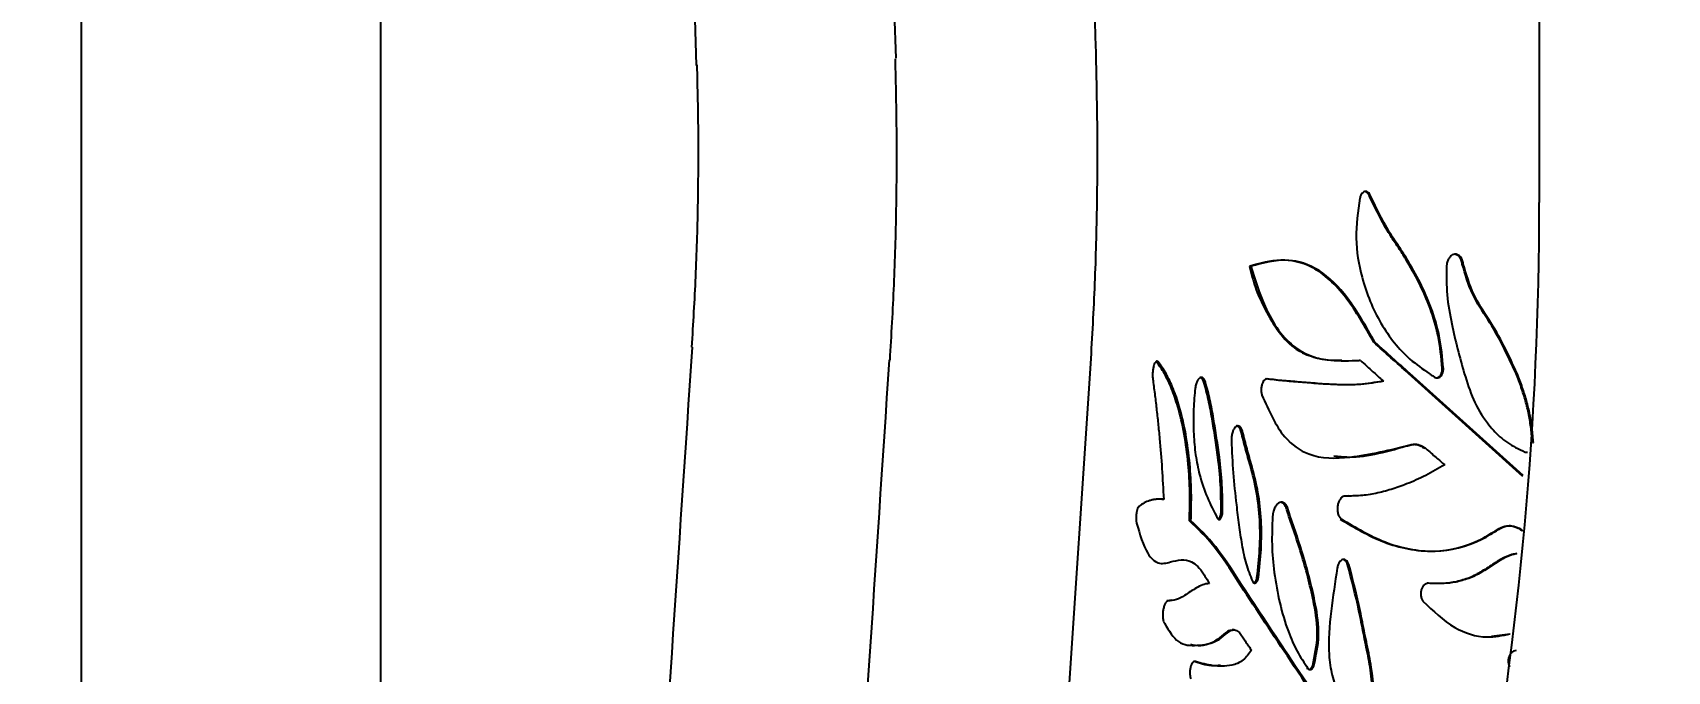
# Model space of a CAD drawing. Header units: millimetres. Extents: x 8 to 832, y 8 to 585.
# Drawn here: x 583.83 to 632.86, y 215.93 to 235.11 of the extents above; entities that cross this region are included whole.
import ezdxf

# ---------------------------------------------------------------- set-up
doc = ezdxf.new("R2010")
doc.units = ezdxf.units.MM
doc.layers.add('DIMENSIONS', color=2, linetype='Continuous')
doc.layers.add('OUTLINE', color=7, linetype='Continuous', lineweight=25)
doc.styles.add('SLDTEXTSTYLE0', font='TXT', dxfattribs={"width": 0.75})
doc.dimstyles.new('SLDDIMSTYLE0', dxfattribs={"dimtxt": 3.5, "dimasz": 2, "dimexe": 0, "dimexo": 0.0625, "dimgap": 0.875, "dimtad": 1, "dimrnd": 1e-09, "dimzin": 12, "dimdsep": 46, "dimtxsty": 'SLDTEXTSTYLE0', "dimsah": 1, "dimcen": 0.09, "dimadec": 0, "dimazin": 3, "dimtfac": 1, "dimtofl": 0, "dimtmove": 0, "dimatfit": 3, "dimfxl": 0, "dimfrac": 2, "dimtolj": 1, "dimtzin": 12, "dimarcsym": 0})

# ---------------------------------------------------------------- blocks, each defined once
blk = doc.blocks.new('_D_14')
at = {"layer": 'DIMENSIONS'}
for p, q in [((583.772, 159.239), (583.772, 68.582)), ((647.272, 133.525), (647.272, 68.582)), ((647.272, 70.582), (583.772, 70.582))]:
    blk.add_line(p, q, dxfattribs=at)
for points in [[(583.772, 70.582), (585.772, 70.082), (585.772, 71.082)], [(647.272, 70.582), (645.272, 71.082), (645.272, 70.082)]]:
    blk.add_solid(points, dxfattribs=at)
at = {"layer": 'DIMENSIONS', "insert": (610.997, 75.094), "char_height": 3.5, "attachment_point": 1, "style": 'SLDTEXTSTYLE0'}
blk.add_mtext('63,5', dxfattribs=at)

msp = doc.modelspace()

# ---------------------------------------------------------------- linework, layer by layer
at = {"layer": 'OUTLINE'}
for p, q in [((585.297, 139.607), (585.297, 408.812)), ((594.272, 208.644), (594.272, 339.724)), ((629.022, 240.012), (629.022, 230.012)), ((623.972, 230.189), (623.935, 230.189)), ((620.375, 228.093), (620.332, 228.093)), ((626.745, 228.16), (626.712, 228.16)), ((624.093, 225.813), (624.057, 225.813)), ((617.546, 225.222), (617.531, 225.231)), ((617.592, 225.222), (617.546, 225.222)), ((623.66, 225.267), (623.623, 225.267)), ((613.111, 188.161), (615.552, 224.871)), ((624.354, 224.64), (624.318, 224.64)), ((628.534, 221.783), (625.102, 224.874)), ((628.536, 221.808), (625.14, 224.871)), ((625.905, 224.758), (625.872, 224.758)), ((626.147, 225.025), (626.113, 225.025)), ((625.354, 222.745), (625.335, 222.745)), ((628.849, 222.791), (628.82, 222.791)), ((623.294, 221.199), (623.169, 221.195)), ((623.207, 221.195), (623.169, 221.195)), ((617.757, 221.096), (617.71, 221.096)), ((621.498, 220.75), (621.457, 220.75)), ((618.574, 220.452), (618.529, 220.452)), ((627.797, 220.189), (627.767, 220.189)), ((628.156, 220.302), (628.12, 220.302)), ((623.311, 219.141), (623.273, 219.141)), ((625.698, 218.576), (625.665, 218.576)), ((618.004, 218.073), (617.849, 218.048)), ((617.895, 218.048), (617.849, 218.048)), ((619.867, 217.18), (619.816, 217.18)), ((627.591, 216.986), (628.154, 217.06)), ((622.083, 216.022), (622.044, 216.022)), ((622.266, 216.105), (622.227, 216.105))]:
    msp.add_line(p, q, dxfattribs=at)
msp.add_arc((521.006, 230.012), 108.017, 349.71447, 0, dxfattribs=at)
for centre, major_axis, ratio, start_param, end_param in [((11088.806, 279.184), (-1261.644, 39094.604), 0.26781, 1.56103, 1.563301), ((-9878.036, 279.184), (-1261.644, 39094.604), 0.26781, 4.702594, 4.704866), ((-9891.725, 279.184), (2800.651, 39088.898), 0.267268, 4.729228, 4.730167), ((11112.014, 279.184), (2800.651, 39088.898), 0.267268, 1.591322, 1.592261)]:
    msp.add_ellipse(centre, major_axis=major_axis, ratio=ratio, start_param=start_param, end_param=end_param, dxfattribs=at)
for points, knots in [([(615.728, 234.501), (615.422, 244.706), (614.811, 265.115), (613.924, 294.719), (613.343, 314.118), (613.067, 323.313)], [0, 0, 0, 0, 0.344706, 0.689413, 1, 1, 1, 1]), ([(615.552, 224.871), (615.6, 225.671), (615.695, 227.273), (615.764, 229.68), (615.783, 232.09), (615.746, 233.697), (615.728, 234.501)], [0, 0, 0, 0, 0.249637, 0.49942, 0.749637, 1, 1, 1, 1]), ([(603.606, 225.665), (603.648, 226.37), (603.733, 227.78), (603.794, 229.898), (603.812, 232.02), (603.78, 233.435), (603.763, 234.143)], [0, 0, 0, 0, 0.249638, 0.499419, 0.749637, 1, 1, 1, 1]), ([(609.7, 234.321), (609.717, 233.567), (609.752, 232.06), (609.735, 229.798), (609.672, 227.534), (609.582, 226.025), (609.538, 225.271)], [0, 0, 0, 0, 0.249638, 0.49942, 0.749638, 1, 1, 1, 1]), ([(623.641, 230.139), (623.584, 229.739), (623.471, 228.937), (623.7, 227.596), (624.234, 226.325), (624.972, 225.397), (625.527, 225.009), (625.725, 224.871)], [0, 0, 0, 0, 0.18007, 0.361007, 0.607714, 0.860498, 1, 1, 1, 1]), ([(623.972, 230.189), (623.96, 230.217), (623.936, 230.273), (623.88, 230.326), (623.819, 230.345), (623.761, 230.332), (623.71, 230.291), (623.666, 230.226), (623.65, 230.169), (623.641, 230.139)], [0, 0, 0, 0, 0.153912, 0.308291, 0.450427, 0.581996, 0.712821, 0.849705, 1, 1, 1, 1]), ([(623.935, 230.189), (623.923, 230.217), (623.899, 230.272), (623.852, 230.321), (623.82, 230.328), (623.81, 230.33)], [0, 0, 0, 0, 0.405625, 0.81247, 1, 1, 1, 1]), ([(626.113, 225.025), (626.082, 225.355), (626.024, 225.984), (625.76, 226.846), (625.425, 227.613), (625.091, 228.197), (624.81, 228.64), (624.406, 229.218), (624.141, 229.764), (623.935, 230.189)], [0, 0, 0, 0, 0.161422, 0.308028, 0.454448, 0.60069, 0.673724, 0.746748, 1, 1, 1, 1]), ([(626.147, 225.025), (626.116, 225.355), (626.057, 225.985), (625.793, 226.848), (625.458, 227.617), (625.124, 228.201), (624.842, 228.645), (624.44, 229.221), (624.176, 229.766), (623.972, 230.189)], [0, 0, 0, 0, 0.1617005, 0.3085696, 0.4552504, 0.6017536, 0.6749175, 0.7480714, 1, 1, 1, 1]), ([(624.057, 225.813), (623.794, 226.279), (623.265, 227.219), (622.278, 228.145), (621.236, 228.353), (620.641, 228.182), (620.332, 228.093)], [0, 0, 0, 0, 0.2633203, 0.5307642, 0.7569678, 1, 1, 1, 1]), ([(620.332, 228.093), (620.386, 227.875), (620.495, 227.433), (620.787, 226.813), (621.151, 226.166), (621.63, 225.63), (622.188, 225.364), (622.838, 225.241), (623.334, 225.257), (623.623, 225.267)], [0, 0, 0, 0, 0.108679, 0.220244, 0.373925, 0.532235, 0.66722, 0.806772, 1, 1, 1, 1]), ([(624.093, 225.813), (623.831, 226.278), (623.342, 227.142), (622.438, 228.061), (621.39, 228.373), (620.738, 228.193), (620.375, 228.093)], [0, 0, 0, 0, 0.2631698, 0.4890485, 0.7154841, 1, 1, 1, 1]), ([(620.375, 228.093), (620.504, 227.676), (620.816, 226.671), (621.616, 225.544), (622.5, 225.264), (623.003, 225.27), (623.102, 225.271)], [0, 0, 0, 0, 0.252303, 0.608733, 0.923127, 1, 1, 1, 1]), ([(626.242, 228.107), (626.24, 227.814), (626.235, 227.221), (626.387, 226.391), (626.57, 225.609), (626.706, 225.117), (626.775, 224.871)], [0, 0, 0, 0, 0.2593484, 0.5254858, 0.7624372, 1, 1, 1, 1]), ([(626.745, 228.16), (626.736, 228.203), (626.72, 228.288), (626.657, 228.388), (626.576, 228.447), (626.492, 228.462), (626.412, 228.439), (626.342, 228.383), (626.285, 228.297), (626.252, 228.2), (626.245, 228.134), (626.242, 228.107)], [0, 0, 0, 0, 0.129795, 0.260014, 0.378764, 0.487339, 0.590053, 0.693326, 0.802527, 0.92025, 1, 1, 1, 1]), ([(626.712, 228.16), (626.704, 228.203), (626.687, 228.288), (626.624, 228.387), (626.547, 228.447), (626.493, 228.452), (626.469, 228.454)], [0, 0, 0, 0, 0.274676, 0.550223, 0.801859, 1, 1, 1, 1]), ([(628.328, 224.874), (628.2, 225.154), (627.942, 225.715), (627.494, 226.498), (626.982, 227.229), (626.803, 227.847), (626.712, 228.16)], [0, 0, 0, 0, 0.248725, 0.499532, 0.746538, 1, 1, 1, 1]), ([(628.36, 224.871), (628.231, 225.151), (627.974, 225.713), (627.527, 226.497), (627.014, 227.229), (626.835, 227.847), (626.745, 228.16)], [0, 0, 0, 0, 0.248723, 0.499535, 0.746549, 1, 1, 1, 1]), ([(625.102, 224.874), (624.926, 225.033), (624.573, 225.35), (624.229, 225.658), (624.057, 225.813)], [0, 0, 0, 0, 0.499891, 1, 1, 1, 1]), ([(625.14, 224.871), (624.964, 225.03), (624.699, 225.269), (624.351, 225.58), (624.179, 225.735), (624.093, 225.813)], [0, 0, 0, 0, 0.499887, 0.74993, 1, 1, 1, 1]), ([(617.592, 225.222), (617.582, 225.231), (617.56, 225.25), (617.524, 225.233), (617.49, 225.187), (617.46, 225.111), (617.437, 225.01), (617.427, 224.925), (617.425, 224.878), (617.425, 224.871)], [0, 0, 0, 0, 0.152888, 0.306232, 0.455946, 0.613576, 0.783346, 0.967143, 1, 1, 1, 1]), ([(617.779, 224.874), (617.741, 224.936), (617.663, 225.06), (617.585, 225.168), (617.546, 225.222)], [0, 0, 0, 0, 0.499315, 1, 1, 1, 1]), ([(617.828, 224.871), (617.789, 224.933), (617.711, 225.059), (617.632, 225.168), (617.592, 225.222)], [0, 0, 0, 0, 0.499286, 1, 1, 1, 1]), ([(623.66, 225.267), (623.721, 225.211), (623.823, 225.117), (623.969, 224.985), (624.053, 224.909), (624.096, 224.871)], [0, 0, 0, 0, 0.421939, 0.710974, 1, 1, 1, 1]), ([(617.425, 224.871), (617.424, 224.847), (617.423, 224.799), (617.427, 224.745), (617.43, 224.716), (617.431, 224.709)], [0, 0, 0, 0, 0.419688, 0.855984, 1, 1, 1, 1]), ([(617.431, 224.709), (617.45, 224.565), (617.488, 224.275), (617.541, 223.831), (617.59, 223.379), (617.647, 222.779), (617.709, 222.022), (617.741, 221.405), (617.757, 221.096)], [0, 0, 0, 0, 0.127069, 0.254276, 0.381344, 0.508546, 0.753804, 1, 1, 1, 1]), ([(618.529, 220.452), (618.537, 220.739), (618.554, 221.319), (618.5, 222.199), (618.383, 223.078), (618.204, 223.83), (618, 224.446), (617.854, 224.73), (617.779, 224.874)], [0, 0, 0, 0, 0.162878, 0.329406, 0.514768, 0.706728, 0.851451, 1, 1, 1, 1]), ([(618.574, 220.452), (618.582, 220.739), (618.599, 221.319), (618.545, 222.199), (618.428, 223.079), (618.249, 223.831), (618.046, 224.445), (617.901, 224.728), (617.828, 224.871)], [0, 0, 0, 0, 0.163155, 0.329952, 0.515887, 0.708451, 0.852351, 1, 1, 1, 1]), ([(619.008, 224.616), (618.996, 224.647), (618.972, 224.71), (618.919, 224.756), (618.862, 224.759), (618.807, 224.719), (618.759, 224.644), (618.719, 224.534), (618.701, 224.439), (618.695, 224.384), (618.694, 224.377)], [0, 0, 0, 0, 0.141689, 0.28386, 0.419755, 0.546412, 0.682953, 0.820003, 0.977382, 1, 1, 1, 1]), ([(618.964, 224.616), (618.951, 224.647), (618.927, 224.708), (618.882, 224.754), (618.853, 224.751), (618.843, 224.751)], [0, 0, 0, 0, 0.39984, 0.800999, 1, 1, 1, 1]), ([(619.479, 220.706), (619.478, 220.985), (619.475, 221.55), (619.396, 222.291), (619.303, 222.946), (619.209, 223.521), (619.108, 224.095), (619.012, 224.441), (618.964, 224.616)], [0, 0, 0, 0, 0.197919, 0.400487, 0.548905, 0.697649, 0.847982, 1, 1, 1, 1]), ([(619.522, 220.706), (619.521, 220.985), (619.519, 221.55), (619.44, 222.291), (619.347, 222.946), (619.253, 223.521), (619.152, 224.095), (619.056, 224.441), (619.008, 224.616)], [0, 0, 0, 0, 0.197964, 0.400565, 0.548966, 0.697693, 0.848006, 1, 1, 1, 1]), ([(620.86, 224.711), (620.843, 224.71), (620.811, 224.709), (620.764, 224.669), (620.724, 224.605), (620.694, 224.519), (620.679, 224.418), (620.68, 224.312), (620.697, 224.251), (620.705, 224.222)], [0, 0, 0, 0, 0.130389, 0.260688, 0.39382, 0.535075, 0.68763, 0.848135, 1, 1, 1, 1]), ([(624.318, 224.64), (624.089, 224.603), (623.629, 224.529), (622.992, 224.532), (622.4, 224.565), (621.852, 224.615), (621.321, 224.652), (620.986, 224.692), (620.818, 224.711)], [0, 0, 0, 0, 0.178101, 0.357509, 0.517728, 0.678151, 0.839002, 1, 1, 1, 1]), ([(624.354, 224.64), (624.125, 224.603), (623.665, 224.529), (623.029, 224.532), (622.438, 224.565), (621.891, 224.616), (621.362, 224.652), (621.027, 224.692), (620.86, 224.711)], [0, 0, 0, 0, 0.178383, 0.358079, 0.518157, 0.678438, 0.839146, 1, 1, 1, 1]), ([(624.096, 224.871), (624.138, 224.833), (624.224, 224.756), (624.311, 224.679), (624.354, 224.64)], [0, 0, 0, 0, 0.4999939, 1, 1, 1, 1]), ([(625.725, 224.871), (625.755, 224.852), (625.815, 224.814), (625.875, 224.777), (625.905, 224.758)], [0, 0, 0, 0, 0.499968, 1, 1, 1, 1]), ([(625.905, 224.758), (625.922, 224.752), (625.956, 224.738), (626.012, 224.748), (626.062, 224.78), (626.098, 224.825), (626.114, 224.859), (626.12, 224.871)], [0, 0, 0, 0, 0.218115, 0.436467, 0.650646, 0.871065, 1, 1, 1, 1]), ([(625.942, 224.746), (625.954, 224.747), (625.984, 224.749), (626.029, 224.781), (626.066, 224.826), (626.082, 224.861), (626.088, 224.874)], [0, 0, 0, 0, 0.202506, 0.500782, 0.807515, 1, 1, 1, 1]), ([(626.088, 224.874), (626.093, 224.888), (626.103, 224.916), (626.113, 224.967), (626.113, 225.004), (626.113, 225.025)], [0, 0, 0, 0, 0.29018, 0.589, 1, 1, 1, 1]), ([(626.12, 224.871), (626.125, 224.885), (626.135, 224.913), (626.146, 224.965), (626.146, 225.003), (626.147, 225.025)], [0, 0, 0, 0, 0.282922, 0.574278, 1, 1, 1, 1]), ([(626.775, 224.871), (626.858, 224.606), (627.029, 224.068), (627.407, 223.435), (627.837, 222.949), (628.238, 222.681), (628.507, 222.561), (628.605, 222.517)], [0, 0, 0, 0, 0.249382, 0.50761, 0.693884, 0.887549, 1, 1, 1, 1]), ([(628.82, 222.791), (628.807, 222.933), (628.78, 223.217), (628.716, 223.641), (628.614, 224.055), (628.487, 224.469), (628.382, 224.737), (628.328, 224.874)], [0, 0, 0, 0, 0.1947426, 0.39002, 0.5885072, 0.7882585, 1, 1, 1, 1]), ([(628.849, 222.791), (628.836, 222.933), (628.809, 223.217), (628.745, 223.641), (628.644, 224.055), (628.517, 224.468), (628.413, 224.734), (628.36, 224.871)], [0, 0, 0, 0, 0.19511, 0.390759, 0.589613, 0.78973, 1, 1, 1, 1]), ([(618.694, 224.377), (618.677, 224.158), (618.642, 223.714), (618.649, 223.056), (618.706, 222.417), (618.839, 221.767), (619.06, 221.133), (619.263, 220.734), (619.365, 220.533)], [0, 0, 0, 0, 0.145552, 0.295141, 0.440815, 0.591966, 0.793826, 1, 1, 1, 1]), ([(620.705, 224.222), (620.907, 223.764), (621.26, 222.964), (622.201, 222.311), (623.484, 222.324), (624.562, 222.584), (625.185, 222.735)], [0, 0, 0, 0, 0.233901, 0.408679, 0.658233, 1, 1, 1, 1]), ([(620.125, 223.123), (620.115, 223.157), (620.094, 223.224), (620.043, 223.287), (619.986, 223.308), (619.929, 223.29), (619.877, 223.238), (619.833, 223.155), (619.801, 223.046), (619.788, 222.945), (619.788, 222.885), (619.788, 222.867)], [0, 0, 0, 0, 0.124116, 0.248648, 0.363064, 0.47156, 0.579634, 0.692691, 0.814467, 0.944647, 1, 1, 1, 1]), ([(620.082, 223.123), (620.072, 223.157), (620.051, 223.225), (620, 223.283), (619.961, 223.308), (619.942, 223.302), (619.942, 223.302)], [0, 0, 0, 0, 0.341437, 0.68398, 0.999118, 1, 1, 1, 1]), ([(620.556, 218.752), (620.588, 219.034), (620.652, 219.607), (620.652, 220.472), (620.559, 221.325), (620.384, 222.018), (620.212, 222.606), (620.125, 222.951), (620.082, 223.123)], [0, 0, 0, 0, 0.1809947, 0.3667695, 0.5518926, 0.7446094, 0.8723046, 1, 1, 1, 1]), ([(620.598, 218.752), (620.629, 219.034), (620.693, 219.607), (620.694, 220.473), (620.601, 221.326), (620.425, 222.019), (620.255, 222.607), (620.168, 222.951), (620.125, 223.123)], [0, 0, 0, 0, 0.18103, 0.366826, 0.552269, 0.745318, 0.872659, 1, 1, 1, 1]), ([(619.788, 222.867), (619.803, 222.54), (619.832, 221.884), (619.923, 221.046), (620.01, 220.328), (620.097, 219.733), (620.215, 219.144), (620.35, 218.808), (620.419, 218.638)], [0, 0, 0, 0, 0.217957, 0.437468, 0.575596, 0.713919, 0.854957, 1, 1, 1, 1]), ([(622.865, 222.399), (623.012, 222.384), (623.717, 222.31), (624.517, 222.547), (625.15, 222.735)], [0, 0, 0, 0, 0.208178, 1, 1, 1, 1]), ([(625.15, 222.735), (625.171, 222.739), (625.214, 222.748), (625.292, 222.75), (625.382, 222.736), (625.488, 222.695), (625.553, 222.645), (625.588, 222.619)], [0, 0, 0, 0, 0.139618, 0.280739, 0.50562, 0.736972, 1, 1, 1, 1]), ([(625.185, 222.735), (625.206, 222.739), (625.249, 222.748), (625.326, 222.75), (625.417, 222.736), (625.522, 222.695), (625.587, 222.645), (625.622, 222.619)], [0, 0, 0, 0, 0.139823, 0.281169, 0.505697, 0.736671, 1, 1, 1, 1]), ([(625.622, 222.619), (625.674, 222.574), (625.777, 222.484), (625.923, 222.358), (626.059, 222.241), (626.144, 222.169), (626.186, 222.133)], [0, 0, 0, 0, 0.277962, 0.555924, 0.777954, 1, 1, 1, 1]), ([(626.186, 222.133), (625.996, 222.023), (625.617, 221.804), (625.08, 221.564), (624.58, 221.386), (624.118, 221.268), (623.657, 221.196), (623.357, 221.196), (623.207, 221.195)], [0, 0, 0, 0, 0.188395, 0.378028, 0.531117, 0.685051, 0.841943, 1, 1, 1, 1]), ([(628.605, 222.517), (628.625, 222.511), (628.647, 222.505), (628.669, 222.512), (628.671, 222.512)], [0, 0, 0, 0, 0.902739, 1, 1, 1, 1]), ([(623.207, 221.195), (623.184, 221.192), (623.137, 221.187), (623.072, 221.134), (623.018, 221.055), (622.979, 220.948), (622.962, 220.825), (622.972, 220.697), (623.009, 220.586), (623.055, 220.527), (623.083, 220.506), (623.089, 220.502)], [0, 0, 0, 0, 0.108894, 0.217695, 0.329383, 0.449077, 0.577675, 0.711669, 0.845553, 0.971075, 1, 1, 1, 1]), ([(617.017, 220.886), (617.007, 220.875), (616.987, 220.853), (616.961, 220.785), (616.94, 220.698), (616.928, 220.596), (616.927, 220.49), (616.935, 220.419), (616.942, 220.387), (616.943, 220.383)], [0, 0, 0, 0, 0.149541, 0.298833, 0.455176, 0.621241, 0.795169, 0.970493, 1, 1, 1, 1]), ([(617.757, 221.096), (617.721, 221.099), (617.649, 221.106), (617.544, 221.101), (617.44, 221.086), (617.316, 221.053), (617.174, 220.994), (617.069, 220.922), (617.017, 220.886)], [0, 0, 0, 0, 0.136683, 0.273588, 0.410272, 0.547189, 0.773058, 1, 1, 1, 1]), ([(617.71, 221.096), (617.675, 221.1), (617.633, 221.105), (617.592, 221.103), (617.587, 221.103)], [0, 0, 0, 0, 0.8621365, 1, 1, 1, 1]), ([(619.365, 220.533), (619.373, 220.521), (619.388, 220.498), (619.417, 220.488), (619.447, 220.497), (619.474, 220.525), (619.498, 220.57), (619.515, 220.629), (619.521, 220.677), (619.522, 220.703), (619.522, 220.706)], [0, 0, 0, 0, 0.1372308, 0.2746749, 0.4077216, 0.5394243, 0.6762703, 0.82161, 0.9799396, 1, 1, 1, 1]), ([(619.398, 220.499), (619.4, 220.499), (619.411, 220.502), (619.431, 220.527), (619.455, 220.57), (619.472, 220.63), (619.478, 220.677), (619.479, 220.703), (619.479, 220.706)], [0, 0, 0, 0, 0.036986, 0.251838, 0.474912, 0.711531, 0.968979, 1, 1, 1, 1]), ([(621.498, 220.75), (621.485, 220.795), (621.461, 220.885), (621.394, 220.976), (621.315, 221.018), (621.235, 221.008), (621.16, 220.955), (621.096, 220.864), (621.045, 220.735), (621.031, 220.633), (621.024, 220.579)], [0, 0, 0, 0, 0.132337, 0.265053, 0.387759, 0.503072, 0.616136, 0.732982, 0.857472, 1, 1, 1, 1]), ([(621.457, 220.75), (621.445, 220.795), (621.421, 220.884), (621.356, 220.976), (621.304, 220.996), (621.28, 221.006)], [0, 0, 0, 0, 0.353013, 0.707027, 1, 1, 1, 1]), ([(622.227, 216.105), (622.291, 216.406), (622.422, 217.026), (622.242, 218.161), (621.922, 219.404), (621.613, 220.299), (621.457, 220.75)], [0, 0, 0, 0, 0.179307, 0.368892, 0.681991, 1, 1, 1, 1]), ([(622.266, 216.105), (622.33, 216.407), (622.461, 217.027), (622.281, 218.162), (621.962, 219.405), (621.653, 220.299), (621.498, 220.75)], [0, 0, 0, 0, 0.179599, 0.369321, 0.682219, 1, 1, 1, 1]), ([(616.943, 220.383), (617.042, 220.045), (617.203, 219.494), (617.583, 219.121), (618.03, 219.233), (618.52, 219.361), (618.909, 218.959), (619.065, 218.673), (619.119, 218.573)], [0, 0, 0, 0, 0.238816, 0.389823, 0.541685, 0.777881, 0.922286, 1, 1, 1, 1]), ([(623.994, 212.645), (623.742, 213.011), (622.861, 214.289), (621.503, 216.344), (620.207, 218.285), (619.276, 219.741), (618.78, 220.213), (618.529, 220.452)], [0, 0, 0, 0, 0.124335, 0.434195, 0.713709, 0.855256, 1, 1, 1, 1]), ([(624.029, 212.645), (623.776, 213.014), (622.894, 214.296), (621.538, 216.352), (620.245, 218.291), (619.318, 219.742), (618.824, 220.214), (618.574, 220.452)], [0, 0, 0, 0, 0.125342, 0.435517, 0.714379, 0.855593, 1, 1, 1, 1]), ([(621.024, 220.579), (621.012, 220.298), (620.989, 219.73), (621.07, 218.858), (621.225, 217.972), (621.462, 217.182), (621.748, 216.521), (621.971, 216.19), (622.083, 216.022)], [0, 0, 0, 0, 0.161171, 0.325924, 0.514648, 0.708031, 0.852517, 1, 1, 1, 1]), ([(623.051, 220.502), (623.476, 220.25), (624.328, 219.743), (625.784, 219.434), (626.994, 219.708), (627.604, 220.088), (627.767, 220.189)], [0, 0, 0, 0, 0.311698, 0.625379, 0.900504, 1, 1, 1, 1]), ([(623.089, 220.502), (623.512, 220.25), (624.362, 219.745), (625.813, 219.434), (627.021, 219.706), (627.633, 220.086), (627.797, 220.189)], [0, 0, 0, 0, 0.311163, 0.624297, 0.899035, 1, 1, 1, 1]), ([(627.767, 220.189), (627.84, 220.229), (627.988, 220.309), (628.23, 220.306), (628.4, 220.233), (628.482, 220.169), (628.5, 220.155)], [0, 0, 0, 0, 0.3073576, 0.6150159, 0.9175172, 1, 1, 1, 1]), ([(627.797, 220.189), (627.871, 220.229), (628.018, 220.309), (628.259, 220.306), (628.429, 220.234), (628.511, 220.169), (628.529, 220.155)], [0, 0, 0, 0, 0.306945, 0.614188, 0.916193, 1, 1, 1, 1]), ([(623.311, 219.141), (623.3, 219.169), (623.279, 219.225), (623.225, 219.278), (623.165, 219.299), (623.105, 219.286), (623.05, 219.245), (623.004, 219.179), (622.975, 219.103), (622.966, 219.05), (622.963, 219.029)], [0, 0, 0, 0, 0.137802, 0.275903, 0.406243, 0.528854, 0.650125, 0.775477, 0.910724, 1, 1, 1, 1]), ([(623.273, 219.141), (623.263, 219.169), (623.241, 219.225), (623.188, 219.276), (623.145, 219.298), (623.123, 219.293), (623.122, 219.292)], [0, 0, 0, 0, 0.332128, 0.66492, 0.979495, 1, 1, 1, 1]), ([(628.348, 219.469), (628.299, 219.46), (628.112, 219.422), (627.806, 219.269), (627.443, 219.021), (627.074, 218.792), (626.686, 218.651), (626.211, 218.556), (625.874, 218.568), (625.665, 218.576)], [0, 0, 0, 0, 0.050521, 0.193671, 0.336424, 0.479248, 0.622314, 0.765242, 1, 1, 1, 1]), ([(628.347, 219.462), (628.308, 219.454), (628.131, 219.418), (627.835, 219.268), (627.472, 219.019), (627.104, 218.791), (626.716, 218.651), (626.242, 218.556), (625.907, 218.568), (625.698, 218.576)], [0, 0, 0, 0, 0.041, 0.185741, 0.330073, 0.474486, 0.619139, 0.763655, 1, 1, 1, 1]), ([(620.419, 218.638), (620.427, 218.624), (620.443, 218.597), (620.476, 218.58), (620.51, 218.585), (620.542, 218.609), (620.569, 218.65), (620.588, 218.7), (620.595, 218.736), (620.598, 218.752)], [0, 0, 0, 0, 0.1517605, 0.3038825, 0.447617, 0.5873037, 0.7315252, 0.8841683, 1, 1, 1, 1]), ([(620.482, 218.599), (620.488, 218.602), (620.505, 218.613), (620.528, 218.651), (620.547, 218.7), (620.553, 218.736), (620.556, 218.752)], [0, 0, 0, 0, 0.157641, 0.453022, 0.765357, 1, 1, 1, 1]), ([(622.963, 219.029), (622.899, 218.602), (622.771, 217.744), (622.667, 216.644), (622.793, 215.808), (622.954, 215.354), (623.191, 214.732), (623.426, 214.166), (623.662, 213.722), (623.726, 213.602)], [0, 0, 0, 0, 0.218794, 0.43903, 0.546599, 0.653763, 0.707119, 0.920731, 1, 1, 1, 1]), ([(623.92, 213.714), (623.958, 214.01), (624.059, 214.791), (624.011, 215.828), (623.84, 216.619), (623.726, 217.181), (623.571, 218), (623.394, 218.68), (623.273, 219.141)], [0, 0, 0, 0, 0.157264, 0.41521, 0.541665, 0.604865, 0.731266, 1, 1, 1, 1]), ([(623.956, 213.714), (623.994, 214.01), (624.095, 214.791), (624.047, 215.83), (623.876, 216.623), (623.762, 217.186), (623.608, 218.004), (623.431, 218.682), (623.311, 219.141)], [0, 0, 0, 0, 0.157285, 0.415655, 0.542391, 0.605732, 0.732415, 1, 1, 1, 1]), ([(619.119, 218.573), (619.055, 218.562), (618.926, 218.539), (618.74, 218.442), (618.559, 218.326), (618.359, 218.193), (618.134, 218.065), (617.975, 218.054), (617.895, 218.048)], [0, 0, 0, 0, 0.144959, 0.292159, 0.436764, 0.581394, 0.788461, 1, 1, 1, 1]), ([(625.698, 218.576), (625.676, 218.574), (625.631, 218.571), (625.568, 218.529), (625.516, 218.463), (625.479, 218.376), (625.463, 218.273), (625.472, 218.168), (625.5, 218.089), (625.526, 218.052), (625.534, 218.041)], [0, 0, 0, 0, 0.122344, 0.244637, 0.369481, 0.500812, 0.640513, 0.786129, 0.933175, 1, 1, 1, 1]), ([(617.895, 218.048), (617.88, 218.045), (617.851, 218.04), (617.808, 217.987), (617.771, 217.906), (617.742, 217.797), (617.728, 217.672), (617.73, 217.545), (617.748, 217.44), (617.769, 217.394), (617.777, 217.374)], [0, 0, 0, 0, 0.115043, 0.229785, 0.352995, 0.484861, 0.617113, 0.758358, 0.899435, 1, 1, 1, 1]), ([(625.534, 218.041), (625.836, 217.749), (626.392, 217.213), (627.339, 216.893), (627.92, 217.009), (628.154, 217.056)], [0, 0, 0, 0, 0.415108, 0.764049, 1, 1, 1, 1]), ([(617.777, 217.374), (617.91, 217.156), (618.177, 216.715), (618.765, 216.699), (619.279, 216.761), (619.585, 217.017), (619.668, 217.086)], [0, 0, 0, 0, 0.283372, 0.570955, 0.882896, 1, 1, 1, 1]), ([(618.558, 216.745), (618.609, 216.733), (618.858, 216.674), (619.237, 216.766), (619.542, 217.018), (619.625, 217.086)], [0, 0, 0, 0, 0.156948, 0.770868, 1, 1, 1, 1]), ([(619.625, 217.086), (619.665, 217.122), (619.73, 217.179), (619.798, 217.172), (619.824, 217.17)], [0, 0, 0, 0, 0.62158, 1, 1, 1, 1]), ([(619.668, 217.086), (619.708, 217.119), (619.788, 217.185), (619.916, 217.183), (620.012, 217.121), (620.059, 217.057), (620.074, 217.037)], [0, 0, 0, 0, 0.2917277, 0.5838341, 0.8695781, 1, 1, 1, 1]), ([(620.074, 217.037), (620.103, 216.995), (620.16, 216.909), (620.241, 216.788), (620.318, 216.674), (620.367, 216.602), (620.391, 216.566)], [0, 0, 0, 0, 0.272604, 0.545208, 0.772603, 1, 1, 1, 1]), ([(618.71, 216.227), (618.696, 216.229), (618.669, 216.233), (618.627, 216.2), (618.59, 216.143), (618.561, 216.061), (618.543, 215.963), (618.54, 215.857), (618.551, 215.77), (618.566, 215.727), (618.571, 215.712)], [0, 0, 0, 0, 0.120225, 0.240392, 0.363007, 0.491691, 0.627683, 0.770478, 0.916481, 1, 1, 1, 1]), ([(620.391, 216.566), (620.311, 216.46), (620.129, 216.218), (619.715, 216.073), (619.226, 216.08), (618.884, 216.178), (618.71, 216.227)], [0, 0, 0, 0, 0.150178, 0.343274, 0.667886, 1, 1, 1, 1]), ([(628.327, 216.557), (628.302, 216.554), (628.253, 216.546), (628.187, 216.497), (628.134, 216.426), (628.099, 216.334), (628.089, 216.23), (628.103, 216.136), (628.128, 216.086), (628.137, 216.066)], [0, 0, 0, 0, 0.137572, 0.274957, 0.417279, 0.567737, 0.726751, 0.890972, 1, 1, 1, 1]), ([(619.457, 216.109), (619.369, 216.104), (619.087, 216.086), (618.837, 216.17), (618.666, 216.227)], [0, 0, 0, 0, 0.312914, 1, 1, 1, 1]), ([(622.083, 216.022), (622.094, 216.011), (622.114, 215.989), (622.152, 215.98), (622.19, 215.991), (622.225, 216.022), (622.25, 216.062), (622.261, 216.093), (622.266, 216.105)], [0, 0, 0, 0, 0.177957, 0.356128, 0.529115, 0.701187, 0.878603, 1, 1, 1, 1]), ([(622.11, 215.985), (622.111, 215.984), (622.125, 215.98), (622.152, 215.993), (622.186, 216.021), (622.212, 216.062), (622.223, 216.093), (622.227, 216.105)], [0, 0, 0, 0, 0.027926, 0.289771, 0.550206, 0.818523, 1, 1, 1, 1])]:
    msp.add_open_spline(points, degree=3, knots=knots, dxfattribs=at)

# ---------------------------------------------------------------- dimensions: what is measured, and where the dimension line sits
at = {"layer": 'DIMENSIONS'}
dim = msp.add_linear_dim(base=(583.772, 73.358), p1=(647.272, 302.392), p2=(583.772, 302.392), dimstyle='SLDDIMSTYLE0', dxfattribs=at)
dim.commit()
dim.dimension.update_dxf_attribs({"geometry": '_D_14', "text_midpoint": (615.522, 73.358), "dimtype": 160})

doc.saveas('drawing.dxf')
